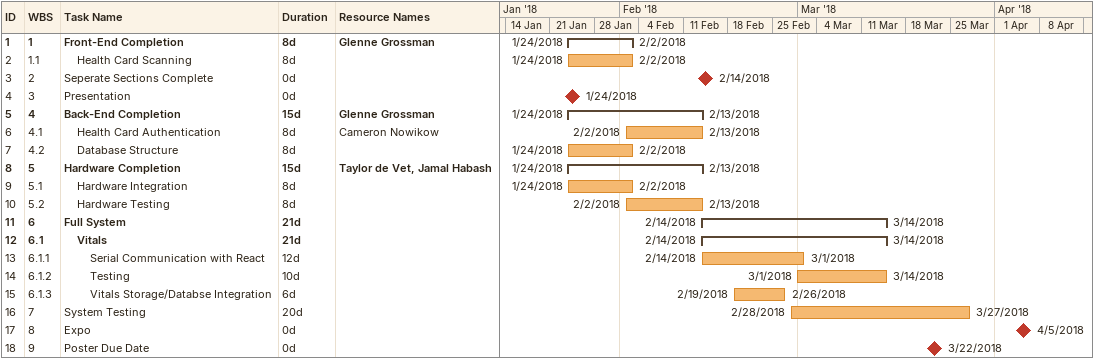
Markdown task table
| ID | WBS | Task | Duration | Start | Finish | Resources |
|---|---|---|---|---|---|---|
| 1 | 1 | **Front-End Completion** | 8d | 2018-01-24 | 2018-02-02 | Glenne Grossman |
| 2 | 1.1 | Health Card Scanning | 8d | 2018-01-24 | 2018-02-02 |  |
| 3 | 2 | Seperate Sections Complete | 0d | 2018-02-14 | 2018-02-14 |  |
| 4 | 3 | Presentation | 0d | 2018-01-24 | 2018-01-24 |  |
| 5 | 4 | **Back-End Completion** | 15d | 2018-01-24 | 2018-02-13 | Glenne Grossman |
| 6 | 4.1 | Health Card Authentication | 8d | 2018-02-02 | 2018-02-13 | Cameron Nowikow |
| 7 | 4.2 | Database Structure | 8d | 2018-01-24 | 2018-02-02 |  |
| 8 | 5 | **Hardware Completion** | 15d | 2018-01-24 | 2018-02-13 | Taylor de Vet, Jamal Habash |
| 9 | 5.1 | Hardware Integration | 8d | 2018-01-24 | 2018-02-02 |  |
| 10 | 5.2 | Hardware Testing | 8d | 2018-02-02 | 2018-02-13 |  |
| 11 | 6 | **Full System** | 21d | 2018-02-14 | 2018-03-14 |  |
| 12 | 6.1 | **Vitals** | 21d | 2018-02-14 | 2018-03-14 |  |
| 13 | 6.1.1 | Serial Communication with React | 12d | 2018-02-14 | 2018-03-01 |  |
| 14 | 6.1.2 | Testing | 10d | 2018-03-01 | 2018-03-14 |  |
| 15 | 6.1.3 | Vitals Storage/Databse Integration | 6d | 2018-02-19 | 2018-02-26 |  |
| 16 | 7 | System Testing | 20d | 2018-02-28 | 2018-03-27 |  |
| 17 | 8 | Expo | 0d | 2018-04-05 | 2018-04-05 |  |
| 18 | 9 | Poster Due Date | 0d | 2018-03-22 | 2018-03-22 |  |
